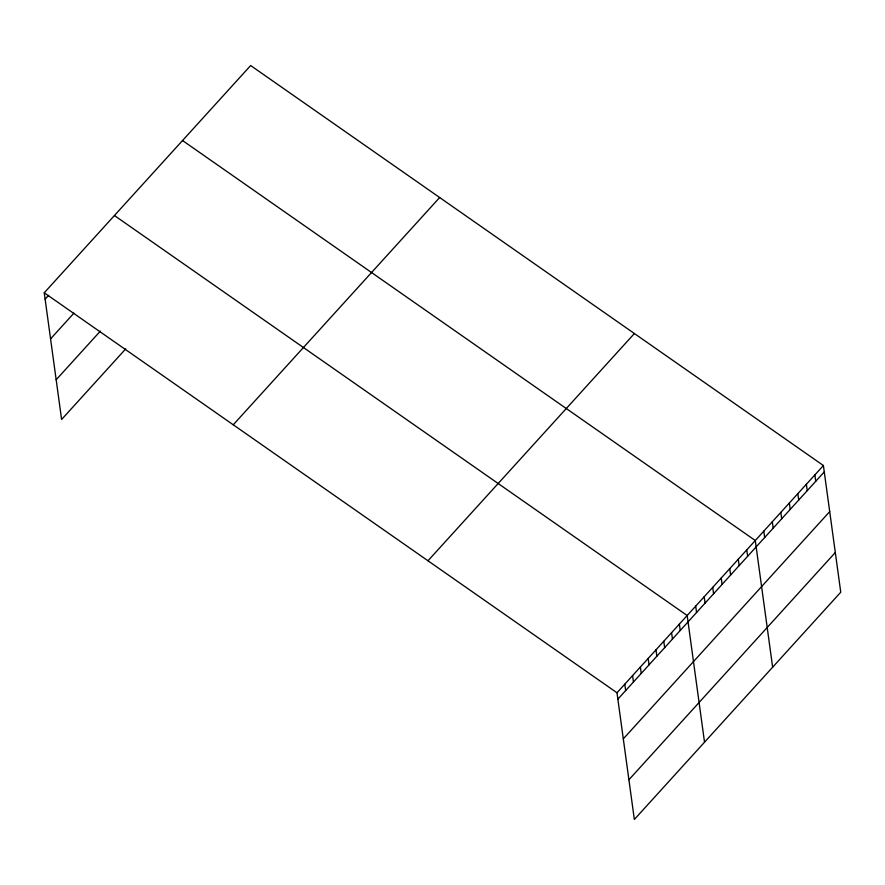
<?xml version="1.0" encoding="UTF-8"?>
<svg xmlns="http://www.w3.org/2000/svg" width="885" height="885" viewBox="0 0 885 885"><rect width="100%" height="100%" fill="white"/><g stroke="black" fill="none" stroke-linecap="round" stroke-linejoin="round"><path stroke-width="1.33" d="M44.25 292.791L250.654 65.534L823.393 465.521L840.75 592.209L634.346 819.466L616.989 692.778L44.25 292.791L61.607 419.479L125.714 348.889M45.124 299.174L48.587 295.358M50.567 338.878L73.953 313.113M56.164 379.776L100.348 331.123M233.253 424.789L439.657 197.532M427.986 560.78L634.39 333.534M616.989 692.778L823.393 465.521M617.863 699.161L824.267 471.904M623.306 738.853L829.71 511.607M628.903 779.762L835.307 552.505M182.542 140.538L755.281 540.514L772.638 667.202M114.43 215.531L687.169 615.506L704.526 742.194M814.886 474.902L815.76 481.274M806.368 484.272L807.242 490.655M797.85 493.642L798.724 500.025M789.343 503.023L790.216 509.406M780.824 512.393L781.698 518.776M772.306 521.774L773.18 528.146M763.799 531.144L764.673 537.527M746.763 549.895L747.637 556.278M738.256 559.265L739.13 565.648M729.738 568.646L730.612 575.018M721.22 578.016L722.094 584.399M712.713 587.386L713.587 593.769M704.194 596.767L705.068 603.139M695.687 606.136L696.561 612.52M679.37 624.102L680.244 630.474M671.571 632.686L672.445 639.058M663.772 641.271L664.646 647.643M655.973 649.856L656.847 656.228M648.185 658.44L649.059 664.823M640.386 667.024L641.26 673.408M632.587 675.609L633.461 681.992M624.788 684.193L625.662 690.577"/></g></svg>
